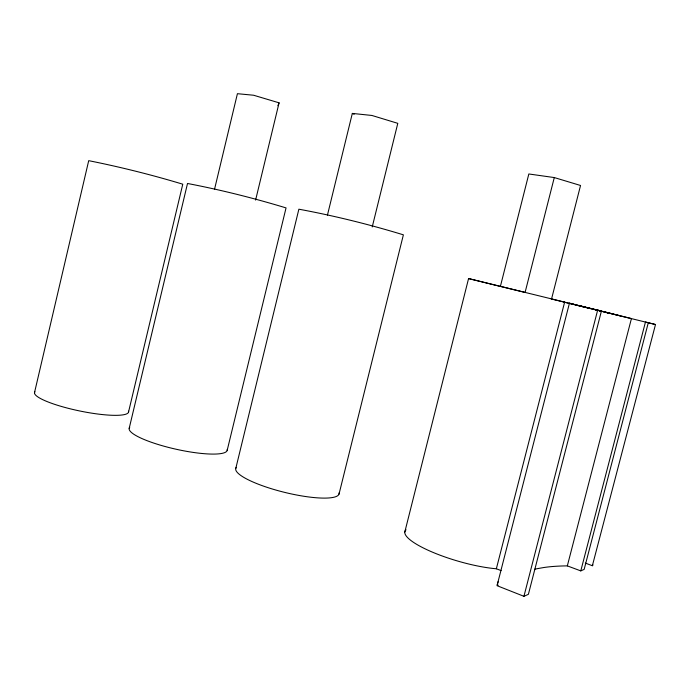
<?xml version="1.0" encoding="UTF-8"?>
<svg xmlns="http://www.w3.org/2000/svg" width="690" height="690" viewBox="0 0 690 690"><rect width="100%" height="100%" fill="white"/><g stroke="black" fill="none" stroke-linecap="round" stroke-linejoin="round"><path stroke-width="1.03" d="M34.5 392.67L88.708 160.667C120.345 166.997 151.878 174.863 182.764 184.196L128.513 412.12M129.194 428.352L187.516 183.48C220.671 189.836 253.739 198.099 286.048 207.906L227.157 450.475M214.564 189.146L237.42 93.693L253.601 95.237L279.071 102.827L255.602 200.091M235.79 468.424L298.873 209.199C334.046 215.703 369.159 224.379 403.383 234.833L339.031 494.075M327.448 215.108L352.323 113.419L371.919 115.463L397.794 123.338L372.229 226.95M404.797 532.059L468.57 278.562L564.636 302.108L496.352 568.767L494.825 568.638A59.262 13.662 16.2 0 1 405.056 533.905L404.814 532.956A59.262 13.662 16.2 0 1 406.056 529.782M554.286 177.563L525.09 292.422L500.397 286.376L528.833 173.975L554.286 177.563L580.54 185.481L551.56 298.934M523.934 596.307L597.652 310.146L601.413 311.087L528.393 594.314L523.934 596.307L497.041 585.681L569.431 303.229L601.413 311.087M534.457 569.319A347.812 78.186 20.9 0 1 537.545 568.62L544.168 567.465A347.812 78.186 20.9 0 1 567.327 565.886L631.428 318.582L581.756 306.265M580.782 570.897L645.461 322.023L648.298 322.73L584.163 569.379L580.782 570.897L567.327 565.886M585.327 563.1L592.365 565.722L655.5 324.524L648.419 322.791M498.085 581.765L497.266 584.835L498.223 585.215M277.889 105.708L279.071 102.827M583.292 306.74L579.048 305.704M605.251 312.208L610.227 313.441L605.544 312.277M551.207 298.951L655.172 324.438M563.721 301.961L573.485 304.35M575.52 304.842L577.375 305.299M585.37 307.352L580.756 306.205M620.345 315.865L592.839 309.077M500.483 286.445L468.562 278.562M577.737 305.463L579.747 305.955M586.241 307.559L590.657 308.646M573.804 304.497L574.485 304.661M575.167 304.833L577.15 305.316M570.44 303.479L569.431 303.229L574.563 304.54M622.613 316.434L623.372 316.615M496.352 568.767L501.095 570.604M352.323 113.419L354.151 114.281M128.513 411.18A48.007 8.858 11.7 0 1 79.609 410.947A48.007 8.858 11.7 0 1 34.905 391.808M227.226 449.414A50.223 10.109 12.6 0 1 175.329 449.061A50.223 10.109 12.6 0 1 129.72 427.386M339.109 492.85A53.19 11.523 13.8 0 1 284.22 492.272A53.19 11.523 13.8 0 1 236.385 467.328M592.572 564.489A11.67 2.415 17.3 0 1 592.365 565.722"/></g></svg>
